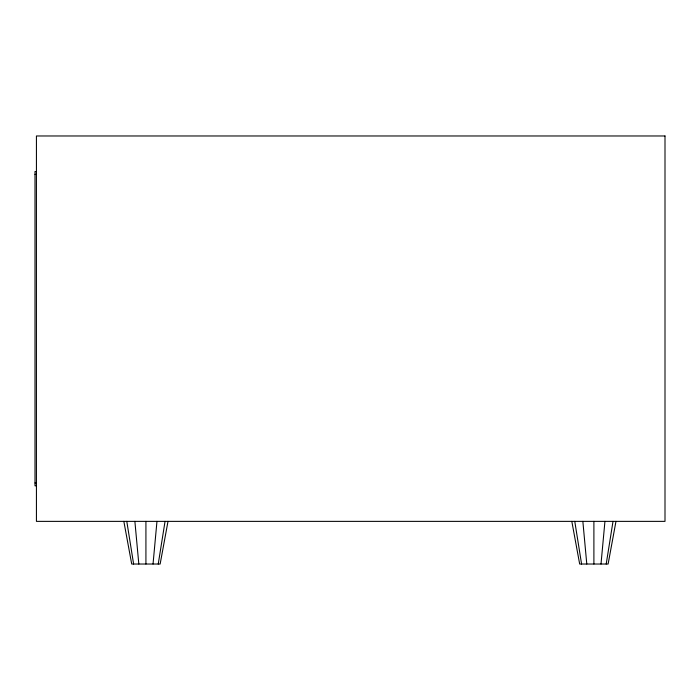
<?xml version="1.0" encoding="UTF-8"?>
<svg xmlns="http://www.w3.org/2000/svg" width="700" height="700" viewBox="0 0 700 700"><rect width="100%" height="100%" fill="white"/><g stroke="black" fill="none" stroke-linecap="round" stroke-linejoin="round"><path stroke-width="1.05" d="M153.037 564.025L156.966 521.369M601.003 564.025L604.94 521.369M158.244 564.025L165.051 521.369M606.209 564.025L613.016 521.369M168.009 521.369L160.143 564.025L131.705 564.025L123.839 521.369M615.974 521.369L608.116 564.025L579.67 564.025L571.812 521.369M36.426 171.526L35 171.526L35 485.809L36.426 485.809M35 174.396L36.426 174.396M35 482.948L36.426 482.948M574.77 521.369L581.577 564.025M126.796 521.369L133.612 564.025M582.855 521.369L586.784 564.025M134.881 521.369L138.819 564.025M593.898 521.369L593.898 564.025M145.924 521.369L145.924 564.025M665 135.975L36.426 135.975L36.426 521.369L665 521.369L665 135.975"/></g></svg>
